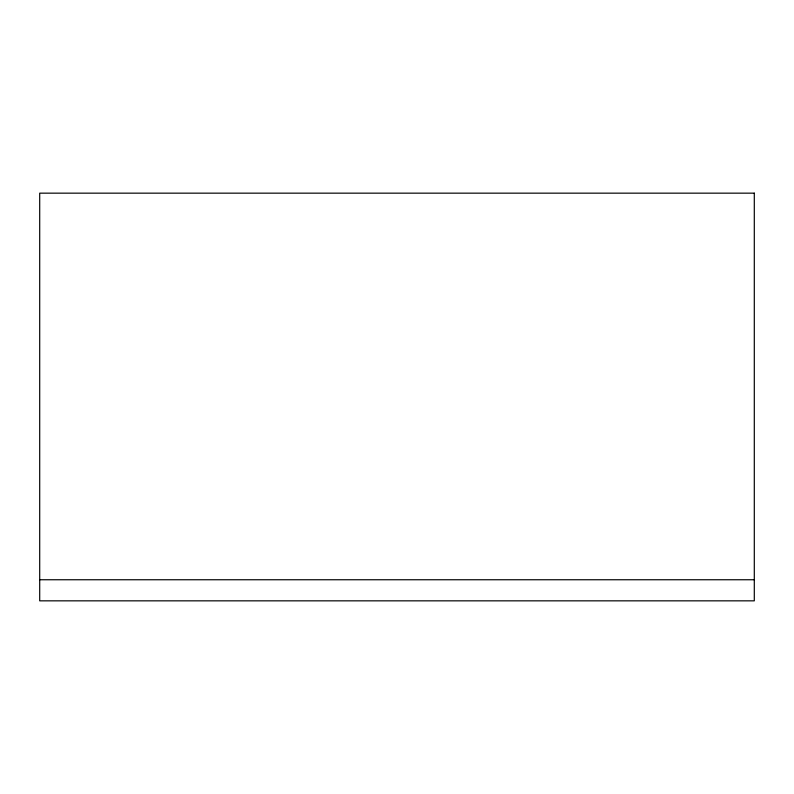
<?xml version="1.0" encoding="UTF-8"?>
<svg xmlns="http://www.w3.org/2000/svg" width="794" height="794" viewBox="0 0 794 794"><rect width="100%" height="100%" fill="white"/><g stroke="black" fill="none" stroke-linecap="round" stroke-linejoin="round"><path stroke-width="1.19" d="M39.7 579.749L754.3 579.749M754.3 193.16L39.7 193.16L39.7 600.84L754.3 600.84L754.3 193.16"/></g></svg>
